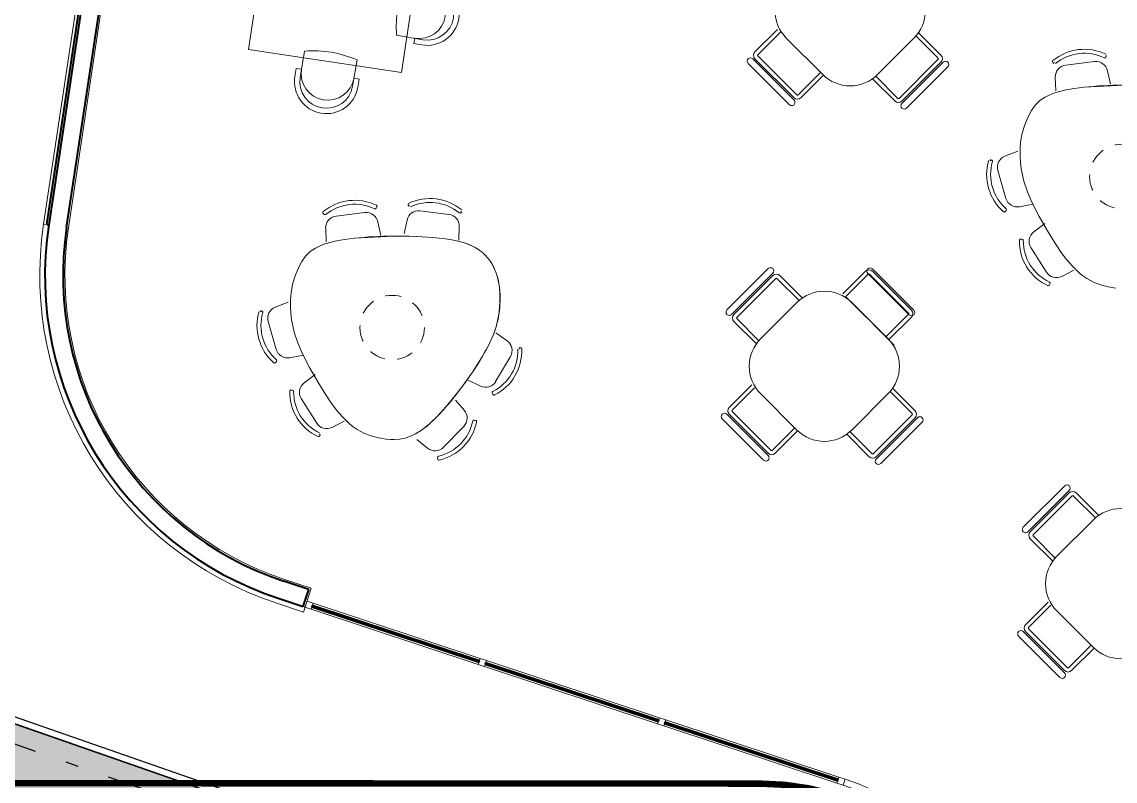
# Model space of a CAD drawing. Extents: x -14.2 to 52.3, y 3.7 to 90.9.
# Drawn here: x 15.87 to 24.35, y 14.6 to 20.49 of the extents above; entities that cross this region are included whole.
import ezdxf

# ---------------------------------------------------------------- set-up
doc = ezdxf.new("R2010")
doc.units = 0
for name, pattern in [('limpo_PINI-PSG-PE-0102-LAZ-R00$0$DASHDOT', [1, 0.5, -0.25, 0, -0.25]), ('limpo_PINI-PSG-PE-0102-LAZ-R00$0$HIDDEN', [0.375, 0.25, -0.125]), ('limpo_PINI-PSG-PE-0102-LAZ-R00$0$IMPORT-HIDDEN2 _2_', [187.5, 125, -62.5])]:
    doc.linetypes.add(name, pattern=pattern)
for name, color, linetype in [('FOR_CONTROL', 2, 'Continuous'), ('limpo_PINI-PSG-PE-0102-LAZ-R00$0$PA_EXTE_3', 3, 'Continuous'), ('limpo_PINI-PSG-PE-0102-LAZ-R00$0$PA_PROJ_I', 2, 'limpo_PINI-PSG-PE-0102-LAZ-R00$0$DASHDOT'), ('limpo_PINI-PSG-PE-0102-LAZ-R00$0$PA_PROJ_S_AUX', 212, 'limpo_PINI-PSG-PE-0102-LAZ-R00$0$HIDDEN'), ('limpo_PINI-PSG-PE-0102-LAZ-R00$0$XR_ARQT', 7, 'Continuous'), ('XR_ARQT', 7, 'Continuous')]:
    doc.layers.add(name, color=color, linetype=linetype)
for name, color, linetype, lineweight in [('limpo_PINI-PSG-PE-0102-LAZ-R00$0$- LAYOUT', 135, 'Continuous', 5), ('limpo_PINI-PSG-PE-0102-LAZ-R00$0$A-GLAZ-CURT', 52, 'Continuous', 5), ('limpo_PINI-PSG-PE-0102-LAZ-R00$0$A-GLAZ-CWMG', 1, 'Continuous', 5), ('limpo_PINI-PSG-PE-0102-LAZ-R00$0$A-WALL', 1, 'Continuous', 5), ('limpo_PINI-PSG-PE-0102-LAZ-R00$0$A-WALL-FNSH', 1, 'Continuous', 40), ('limpo_PINI-PSG-PE-0102-LAZ-R00$0$ARQ_MOBILIÁRIO', 135, 'Continuous', 5), ('limpo_PINI-PSG-PE-0102-LAZ-R00$0$LAYOUT_AMB_LAZ_dwg', 8, 'Continuous', 5)]:
    doc.layers.add(name, color=color, linetype=linetype, lineweight=lineweight)
doc.layers.add('PA_VEGE_AUX2', color=6, linetype='Continuous', plot=False)
doc.layers.add('PA_VEGE_FOR_CLFL', color=7, linetype='Continuous', lineweight=0, true_color=0xb4ae97)

# ---------------------------------------------------------------- blocks, each defined once
blk = doc.blocks.new('limpo_PINI-PSG-PE-0102-LAZ-R00$0$Parede básica _ DAA_VID - CINZA 2 - ___-2875675-5PPE_008_LAZER__P_A_0_09_')
at = {"layer": 'limpo_PINI-PSG-PE-0102-LAZ-R00$0$A-WALL'}
for p, q in [((11007.2, -8620.1), (9711.1, -8190.8)), ((9726.8, -8143.3), (11022.9, -8572.7))]:
    blk.add_line(p, q, dxfattribs=at)
blk = doc.blocks.new('limpo_PINI-PSG-PE-0102-LAZ-R00$0$Parede básica _ DAA_VID - CINZA 2 - ___-2875677-5PPE_008_LAZER__P_A_0_09_')
at = {"layer": 'limpo_PINI-PSG-PE-0102-LAZ-R00$0$A-WALL'}
for p, q in [((12398.2, -9080.9), (11054.6, -8635.8)), ((11070.4, -8588.4), (12413.9, -9033.4))]:
    blk.add_line(p, q, dxfattribs=at)
blk = doc.blocks.new('limpo_PINI-PSG-PE-0102-LAZ-R00$0$Parede básica _ DAA_VID - CINZA 2 - ___-2875679-5PPE_008_LAZER__P_A_0_09_')
at = {"layer": 'limpo_PINI-PSG-PE-0102-LAZ-R00$0$A-WALL'}
for p, q in [((12461.4, -9049.1), (13805, -9494.2)), ((13789.3, -9541.7), (12445.7, -9096.6))]:
    blk.add_line(p, q, dxfattribs=at)
blk = doc.blocks.new('limpo_PINI-PSG-PE-0102-LAZ-R00$0$Montante retangular - 50 x 50-2873410-5PPE_008_LAZER__P_A_0_09_')
at = {"layer": 'limpo_PINI-PSG-PE-0102-LAZ-R00$0$A-GLAZ-CWMG', "lineweight": 15}
for p, q in [((-50, 25), (0, 25)), ((-50, -25), (-50, 25)), ((0, 25), (0, -25)), ((0, -25), (-50, -25))]:
    blk.add_line(p, q, dxfattribs=at)
blk = doc.blocks.new('limpo_PINI-PSG-PE-0102-LAZ-R00$0$Montante retangular - 50 x 50-2873411-5PPE_008_LAZER__P_A_0_09_')
at = {"layer": 'limpo_PINI-PSG-PE-0102-LAZ-R00$0$A-GLAZ-CWMG', "lineweight": 15}
for p, q in [((0, 25), (-50, 25)), ((-50, 25), (-50, -25)), ((0, -25), (0, 25)), ((-50, -25), (0, -25))]:
    blk.add_line(p, q, dxfattribs=at)
blk = doc.blocks.new('limpo_PINI-PSG-PE-0102-LAZ-R00$0$Montante retangular - 50 x 50-2434358-5PPE_008_LAZER__P_A_0_09_')
at = {"layer": 'limpo_PINI-PSG-PE-0102-LAZ-R00$0$A-GLAZ-CWMG', "lineweight": 15}
for p, q in [((-25, 25), (25, 25)), ((-25, -25), (-25, 25)), ((25, 25), (25, -25)), ((25, -25), (-25, -25))]:
    blk.add_line(p, q, dxfattribs=at)
blk = doc.blocks.new('limpo_PINI-PSG-PE-0102-LAZ-R00$0$Parede básica _ DAA_VID - CINZA 2 - ___-2434344-5PPE_008_LAZER__P_A_0_09_')
at = {"layer": 'limpo_PINI-PSG-PE-0102-LAZ-R00$0$A-WALL'}
for radius, start in [(2075, 23.95571), (2125, 24.00455)]:
    blk.add_arc((13184.3, -11527.1), radius, start, 71.67296, dxfattribs=at)
blk = doc.blocks.new('limpo_PINI-PSG-PE-0102-LAZ-R00$0$LAYOUT_AMB_LAZ_dwg-2867451-5PPE_008_LAZER__P_A_0_09_')
at = {"layer": 'limpo_PINI-PSG-PE-0102-LAZ-R00$0$- LAYOUT', "color": 9}
for p, q in [((32810.2, 14437), (32815.5, 14447.2)), ((32398.5, 14397.5), (32406.1, 14388.8)), ((32723, 14403.5), (32498.6, 14376.7)), ((32845.1, 14227.2), (32823.4, 14331.3)), ((32418, 14283), (32421.4, 14176.7)), ((32126, 13707.6), (32026.8, 13669.3)), ((31924.7, 13639.1), (31913.8, 13642.7)), ((31971.9, 13558.6), (32034.7, 13341.5)), ((27064.1, 13231.4), (26839.7, 13204.7)), ((27151.2, 13265), (27156.5, 13275.2)), ((27398.3, 13289.7), (27403.6, 13279.5)), ((27714.8, 13218), (27490.5, 13245.7)), ((27807.5, 13229.7), (27815.1, 13238.4)), ((32030.5, 13239.3), (32037.8, 13248.2)), ((32140.3, 13277.2), (32244.6, 13297.8)), ((26739.5, 13225.5), (26747.1, 13216.8)), ((27186.1, 13055.2), (27164.5, 13159.3)), ((27389.9, 13173.9), (27367.8, 13069.9)), ((32335.4, 13146.4), (32250.6, 13082.3)), ((26759.1, 13110.9), (26762.5, 13004.7)), ((27791.2, 13017.7), (27795.1, 13123.9)), ((27288.8, 13049.7), (27342.9, 13049.7)), ((32160.7, 13025.2), (32149.2, 13025.6)), ((27971.7, 12924.3), (27993.4, 12904.8)), ((32228.3, 12960.7), (32348.4, 12769.3)), ((32467.6, 12736.5), (32562.2, 12784.9)), ((32372.4, 12669.9), (32377, 12680.4)), ((26265.7, 12467.1), (26254.8, 12470.7)), ((26467, 12535.6), (26367.9, 12497.3)), ((26312.9, 12386.6), (26375.7, 12169.5)), ((28166.1, 12236.3), (28079.5, 12297.9)), ((26481.3, 12105.2), (26585.6, 12125.7)), ((28269.1, 12182.5), (28257.7, 12181.7)), ((26371.5, 12067.3), (26378.8, 12076.2)), ((28077.5, 11920.5), (28192, 12115.4)), ((26676.5, 11974.4), (26591.7, 11910.3)), ((27863.4, 11930), (27959.3, 11884.3)), ((26501.8, 11853.1), (26490.3, 11853.6)), ((26569.3, 11788.7), (26689.4, 11597.2)), ((28051.5, 11830.9), (28056.4, 11820.5)), ((27834.6, 11695.9), (27765.2, 11776.4)), ((27921.7, 11619.2), (27910.4, 11621.1)), ((26808.6, 11564.4), (26903.2, 11612.9)), ((27673.1, 11410.5), (27830.8, 11572.4)), ((26713.4, 11497.8), (26718, 11508.4)), ((27455.9, 11514.1), (27457.1, 11514.8)), ((27467.4, 11470.9), (27549.6, 11403.6)), ((27626.4, 11329.7), (27628.7, 11318.4))]:
    blk.add_line(p, q, dxfattribs=at)
at = {"layer": 'limpo_PINI-PSG-PE-0102-LAZ-R00$0$- LAYOUT', "color": 9, "flags": 128}
for points in [[(32411.8, 14160.9), (32452.3, 14171.8), (32489.8, 14181.5), (32411.8, 14160.9), (32374.3, 14146.5), (32338.5, 14128.5)], [(32640.4, 14205.2), (32947.8, 14221.7), (32867.1, 14219.8), (32826, 14218.4), (32785, 14216.5), (32749.2, 14214.3), (32713.4, 14211.6), (32640.4, 14205.2), (32565, 14195.3), (32489.8, 14181.5)], [(32338.5, 14128.5), (32298.3, 14100.5), (32262.8, 14064.7)], [(32262.8, 14064.7), (32233.1, 14023.8), (32203.7, 13970), (32180.7, 13913.3), (32161.5, 13847.8), (32149.2, 13780.7), (32144.4, 13725.2), (32144.2, 13669.5), (32147.3, 13620.7), (32153.4, 13572.1), (32162.4, 13524), (32174.3, 13476.6), (32201.8, 13393.9), (32235.9, 13313.8), (32293.8, 13200.7), (32357.1, 13090.7), (32406.1, 13010.1), (32458.3, 12930.8), (32502.1, 12871.4), (32550, 12815.3), (32602.8, 12764.6), (32631.2, 12741.9), (32661.2, 12721.4), (32713.4, 12693), (32768.9, 12670.9), (32826.9, 12655), (32886.4, 12645.4)], [(26752.8, 12988.8), (26793.3, 12999.8), (26830.9, 13009.5), (26752.8, 12988.8), (26715.3, 12974.5), (26679.5, 12956.5)], [(26981.5, 13033.2), (27288.8, 13049.7), (27208.1, 13047.8), (27167.1, 13046.4), (27126.1, 13044.5), (27090.3, 13042.3), (27054.5, 13039.6), (26981.5, 13033.2), (26906, 13023.2), (26830.9, 13009.5)], [(27466.4, 13046), (27342.9, 13049.7), (27406, 13047.9), (27466.4, 13046), (27589.6, 13038.2)], [(27687.8, 13028.7), (27589.6, 13038.2), (27639.9, 13033.5), (27687.8, 13028.7), (27736.7, 13021.3)], [(26603.9, 12892.7), (26574.1, 12851.8), (26544.8, 12798), (26521.8, 12741.3), (26502.5, 12675.8), (26490.2, 12608.6), (26485.5, 12553.2), (26485.2, 12497.5), (26488.3, 12448.7), (26494.4, 12400.1), (26503.5, 12352), (26515.3, 12304.6), (26542.8, 12221.9), (26577, 12141.8), (26634.8, 12028.7), (26698.2, 11918.7), (26747.2, 11838), (26799.3, 11758.8), (26843.1, 11699.4), (26891, 11643.3), (26943.8, 11592.6), (26972.3, 11569.9), (27002.3, 11549.4), (27054.4, 11521), (27109.9, 11498.9), (27167.9, 11483), (27227.5, 11473.4)], [(26679.5, 12956.5), (26639.4, 12928.5), (26603.9, 12892.7)], [(27972.5, 12923.8), (27949.2, 12941.3), (27924.3, 12956.9), (27897.4, 12971.3), (27948.3, 12941.8)], [(28067.6, 12796.8), (28047.3, 12835.7), (28022.9, 12871.9), (27994.2, 12904.4)], [(28022.1, 12872.3), (28046.5, 12836.1), (28066.8, 12797.2), (28083, 12756.4), (28097.4, 12704.9), (28106.4, 12652.3), (28110.7, 12599), (28111, 12545.5), (28108.1, 12494.9), (28102, 12444.6), (28092.8, 12395), (28080.2, 12346.2), (28059.7, 12286.8), (28034.8, 12228.9), (28006.4, 12172.5), (27975.4, 12117.4), (27897.5, 11993.3), (27812.7, 11874.3), (27743.1, 11785.3), (27669.9, 11699.3), (27602.9, 11628), (27567.2, 11594.5), (27529.4, 11563)], [(27494.8, 11537.8), (27530.6, 11563.7), (27548.2, 11577.8), (27567.2, 11594.5), (27580.9, 11606.5), (27612, 11636.6), (27641.9, 11667.8), (27671, 11699.8), (27689.6, 11721), (27708, 11742.4), (27726.2, 11764), (27744.1, 11785.8), (27761.8, 11807.8), (27779.3, 11829.9), (27796.6, 11852.2), (27813.6, 11874.7), (27835.4, 11904), (27856.8, 11933.6), (27877.8, 11963.5), (27898.4, 11993.6), (27918.6, 12024.1), (27938.3, 12054.9), (27957.5, 12086.1), (27976.3, 12117.6), (27992, 12145), (28007.2, 12172.7), (28021.7, 12200.7), (28035.6, 12229.1), (28048.5, 12257.8), (28060.5, 12286.8), (28071.3, 12316.3), (28080.9, 12346.2), (28087.6, 12370.4), (28093.5, 12394.9), (28098.6, 12419.7), (28102.8, 12444.6), (28106.2, 12469.6), (28108.8, 12494.8), (28110.6, 12520.1), (28111.7, 12545.4), (28112, 12572.1), (28111.4, 12598.9), (28109.8, 12625.5), (28107.2, 12652.1), (28103.3, 12678.4), (28098.2, 12704.6), (28091.7, 12730.5), (28083.8, 12756.1)], [(27291.3, 11470.2), (27227.5, 11473.4), (27260.8, 11471.5), (27291.3, 11470.2), (27333.7, 11473.3), (27375.2, 11481.3), (27416.4, 11495.2), (27455.9, 11514.1), (27493.6, 11537.1)]]:
    blk.add_lwpolyline(points, dxfattribs=at)
for points in [[(27762.1, 13016), (27736.7, 13021.3), (27785.4, 13011)], [(27871.2, 12983), (27842.4, 12994.1), (27785.4, 13011), (27815, 13002.7), (27842.4, 12994.1), (27897.4, 12971.3)]]:
    blk.add_lwpolyline(points, close=True, dxfattribs=at)
at = {"layer": 'limpo_PINI-PSG-PE-0102-LAZ-R00$0$- LAYOUT', "color": 9, "linetype": 'limpo_PINI-PSG-PE-0102-LAZ-R00$0$IMPORT-HIDDEN2 _2_'}
for centre in [(32933.6, 13511.5), (27274.6, 12339.5)]:
    blk.add_circle(centre, 250, dxfattribs=at)
at = {"layer": 'limpo_PINI-PSG-PE-0102-LAZ-R00$0$- LAYOUT', "color": 9}
for centre, radius, start, end in [((32643.3, 14117.6), 381.5, 63.87997, 129.71334), ((32643.3, 14117.6), 351, 63.92663, 129.66668), ((32801.7, 14441.4), 9.5, 243.92663, 63.98877), ((32405.6, 14403.7), 9.5, 129.71334, 309.39721), ((32509.5, 14285.9), 91.5, 96.79665, 181.82691), ((32733.9, 14312.6), 91.5, 11.76639, 96.79665), ((32059.8, 13584), 91.5, 111.10584, 196.1361), ((32266.9, 13526.3), 381.5, 163.21941, 229.05278), ((31921.7, 13630.1), 9.5, 343.26607, 164.25638), ((32266.9, 13526.3), 351, 163.26607, 229.00612), ((26984.4, 12945.6), 381.5, 63.87997, 129.71334), ((27569.1, 12959.5), 381.5, 50.05573, 115.8891), ((32122.6, 13366.9), 91.5, 196.1361, 281.16636), ((26746.7, 13231.7), 9.5, 129.71334, 221.177), ((26984.4, 12945.6), 351, 63.92663, 129.66668), ((27074.9, 13140.6), 91.5, 11.76639, 96.79665), ((27142.8, 13269.4), 9.5, 243.92663, 332.41631), ((27148.1, 13279.6), 9.5, 332.41631, 63.87997), ((27479.4, 13154.9), 91.5, 82.97242, 168.00268), ((27406.7, 13294.1), 9.5, 115.8891, 295.07326), ((27569.1, 12959.5), 351, 50.10239, 115.84244), ((27800.3, 13236), 9.5, 230.10239, 49.66482), ((32023.1, 13245.4), 9.5, 229.05278, 320.51644), ((32030.4, 13254.2), 9.5, 320.51644, 49.00612), ((26754.3, 13223.1), 9.5, 221.177, 309.66668), ((26850.5, 13113.9), 91.5, 96.79665, 181.82691), ((27703.7, 13127.2), 91.5, 357.94216, 82.97242), ((32305.8, 13009.3), 91.5, 127.06728, 212.09754), ((32520.8, 13010.8), 381.5, 179.18085, 245.01423), ((32148.9, 13016.1), 9.5, 87.7172, 179.18085), ((32160.4, 13015.7), 9.5, 359.22751, 87.7172), ((32520.8, 13010.8), 351, 179.22751, 244.96757), ((32425.9, 12817.9), 91.5, 212.09754, 297.1278), ((32363.7, 12673.7), 9.5, 245.01423, 336.47789), ((32368.3, 12684.2), 9.5, 336.47789, 64.96757), ((26607.9, 12354.3), 381.5, 163.21941, 229.05278), ((26262.7, 12458.1), 9.5, 343.26607, 164.25638), ((26400.8, 12412), 91.5, 111.10584, 196.1361), ((26607.9, 12354.3), 351, 163.26607, 229.00612), ((28113.1, 12161.7), 91.5, 329.56391, 54.59417), ((26463.6, 12194.9), 91.5, 196.1361, 281.16636), ((27898.2, 12157), 351, 296.69389, 2.43394), ((27898.2, 12157), 381.5, 296.64723, 2.4806), ((28269.8, 12173.1), 9.5, 2.4806, 183.34649), ((26364.2, 12073.3), 9.5, 229.05278, 320.51644), ((26371.5, 12082.2), 9.5, 320.51644, 49.00612), ((26646.8, 11837.3), 91.5, 127.06728, 212.09754), ((27998.7, 11966.9), 91.5, 244.53366, 329.56391), ((26489.9, 11844.1), 9.5, 87.7172, 179.18085), ((26861.8, 11838.8), 381.5, 179.18085, 245.01423), ((26501.4, 11843.6), 9.5, 359.22751, 87.7172), ((26861.8, 11838.8), 351, 179.22751, 244.96757), ((28060.1, 11834.9), 9.5, 116.69389, 205.18357), ((28065, 11824.5), 9.5, 205.18357, 296.64723), ((27765.3, 11636.2), 91.5, 315.73968, 40.76994), ((27908.8, 11611.8), 9.5, 80.12003, 168.60971), ((27920.1, 11609.8), 9.5, 348.65637, 80.12003), ((26766.9, 11645.9), 91.5, 212.09754, 297.1278), ((27555.4, 11683), 351, 282.86965, 348.60971), ((27555.4, 11683), 381.5, 282.82299, 348.65637), ((26704.7, 11501.6), 9.5, 245.01423, 63.98877), ((27607.6, 11474.4), 91.5, 230.70942, 315.73968), ((27635.7, 11331.5), 9.5, 102.86965, 191.35934), ((27638, 11320.3), 9.5, 191.35934, 282.82299)]:
    blk.add_arc(centre, radius, start, end, dxfattribs=at)
at = {"layer": 'limpo_PINI-PSG-PE-0102-LAZ-R00$0$ARQ_MOBILIÁRIO', "color": 9}
for p, q in [((27309.1, 14608), (27512.5, 14573.8)), ((30263.5, 14654), (30088.6, 14479.1)), ((30285.8, 14631.7), (30110.9, 14456.8)), ((30614.6, 14302.9), (30331.8, 14585.7)), ((31038.9, 14302.9), (31321.7, 14585.7)), ((31509.1, 14430.2), (31334.2, 14605.1)), ((26595.8, 14484.9), (26561.5, 14281.4)), ((26968.4, 14212.9), (27002.7, 14416.4)), ((30391.6, 14104.9), (30070.8, 14425.7)), ((30088.6, 14425.7), (30391.6, 14122.7)), ((30110.9, 14447.9), (30413.8, 14145)), ((31206.1, 14118.4), (31509.1, 14421.3)), ((30035.2, 14390), (30355.9, 14069.3)), ((31228.4, 14096.1), (31531.3, 14399)), ((31549.1, 14399), (31228.4, 14078.3)), ((31264, 14042.6), (31584.8, 14363.4)), ((30422.7, 14145), (30597.6, 14319.9)), ((31000.1, 14271), (31175, 14096.1)), ((31022.3, 14293.3), (31197.2, 14118.4)), ((29871.3, 12476.1), (30192.1, 12796.8)), ((30227.7, 12761.2), (29907, 12440.4)), ((29924.8, 12440.4), (30227.7, 12743.3)), ((29947.1, 12418.2), (30250, 12721.1)), ((30258.9, 12721.1), (30433.8, 12546.2)), ((30770.4, 12602), (30945.3, 12776.9)), ((30792.7, 12579.8), (30967.6, 12754.6)), ((31284.2, 12438.6), (30963.4, 12759.4)), ((30976.5, 12754.6), (31279.4, 12451.7)), ((30998.8, 12776.9), (31301.7, 12474)), ((30999.1, 12795), (31319.8, 12474.3)), ((31121.5, 12250.9), (30791.2, 12581.3)), ((30131.6, 12250.9), (30414.4, 12533.8)), ((30838.7, 12533.8), (31169.1, 12203.4)), ((30099.7, 12212.1), (29924.8, 12387)), ((30121.9, 12234.4), (29947.1, 12409.2)), ((31279.4, 12442.8), (31104.5, 12267.9)), ((30063.3, 11894.9), (29888.4, 11720)), ((30085.6, 11872.6), (29910.7, 11697.8)), ((30414.4, 11543.8), (30131.6, 11826.6)), ((30838.7, 11543.8), (31121.5, 11826.7)), ((31308.9, 11671.1), (31134, 11846)), ((29835, 11630.9), (30155.7, 11310.2)), ((30191.4, 11345.8), (29870.6, 11666.6)), ((29888.4, 11666.6), (30191.4, 11363.7)), ((29910.7, 11688.8), (30213.6, 11385.9)), ((31005.9, 11359.3), (31308.9, 11662.2)), ((31028.2, 11337), (31331.1, 11639.9)), ((31348.9, 11639.9), (31028.2, 11319.2)), ((30222.5, 11385.9), (30397.4, 11560.8)), ((30822.1, 11534.2), (30997, 11359.3)), ((31063.8, 11283.5), (31384.6, 11604.3)), ((30799.9, 11511.9), (30974.8, 11337)), ((32169.8, 10789.4), (32490.5, 11110.1)), ((32526.2, 11074.5), (32205.4, 10753.8)), ((32223.2, 10753.8), (32526.2, 11056.7)), ((32245.5, 10731.5), (32548.4, 11034.4)), ((32557.3, 11034.4), (32732.2, 10859.5)), ((32430, 10564.3), (32712.9, 10847.1)), ((32398.1, 10525.4), (32223.2, 10700.3)), ((32420.4, 10547.7), (32245.5, 10722.6)), ((32361.8, 10208.3), (32186.9, 10033.4)), ((32384, 10186), (32209.1, 10011.1)), ((32712.9, 9857.2), (32430, 10140)), ((32133.4, 9944.3), (32454.2, 9623.5)), ((32489.8, 9659.2), (32169.1, 9979.9)), ((32186.9, 9979.9), (32489.8, 9677)), ((32209.1, 10002.2), (32512.1, 9699.3)), ((32521, 9699.3), (32695.9, 9874.2))]:
    blk.add_line(p, q, dxfattribs=at)
at = {"layer": 'limpo_PINI-PSG-PE-0102-LAZ-R00$0$ARQ_MOBILIÁRIO', "color": 9, "flags": 128}
blk.add_lwpolyline([(26605.1, 17463.2), (27791.8, 17285.2), (27346.8, 14318.4), (26160.1, 14496.4)], close=True, dxfattribs=at)
for points in [[(27505.7, 14533.1), (27443.4, 14543.6), (27450.2, 14584.3)], [(31356.4, 14627.4), (31531.3, 14452.5), (31356.4, 14627.4)], [(26520.8, 14288.3), (26531.3, 14350.6), (26572, 14343.7)], [(26978.9, 14275.2), (27019.6, 14268.4), (27009.1, 14206.1)], [(30619.9, 14297.6), (30445, 14122.7), (30619.9, 14297.6)], [(30456.1, 12568.5), (30281.2, 12743.3), (30456.1, 12568.5)], [(31126.8, 12245.6), (31301.7, 12420.5), (31126.8, 12245.6)], [(31156.2, 11868.3), (31331.1, 11693.4), (31156.2, 11868.3)], [(30419.7, 11538.5), (30244.8, 11363.7), (30419.7, 11538.5)], [(32754.5, 10881.8), (32579.6, 11056.7), (32754.5, 10881.8)], [(32718.1, 9851.9), (32543.3, 9677), (32718.1, 9851.9)]]:
    blk.add_lwpolyline(points, dxfattribs=at)
at = {"layer": 'limpo_PINI-PSG-PE-0102-LAZ-R00$0$ARQ_MOBILIÁRIO', "color": 9}
for centre, radius, start, end in [((28157.6, 14674.4), 851.1, 156.41385, 184.47134), ((27546.8, 14777.2), 247.6, 260.44259, 80.44259), ((30543.9, 14797.9), 300, 134.99359, 225.00364), ((31109.6, 14797.9), 300, 315, 45), ((27483.1, 14787.9), 206.3, 260.82955, 80.05564), ((27546.8, 14777.2), 206.3, 260.44259, 80.44259), ((26662.1, 13636.4), 851.1, 66.41385, 94.47134), ((30053, 14407.8), 25.2, 45.00085, 225.00085), ((30115.4, 14452.4), 37.8, 135.00085, 225.00085), ((30115.4, 14452.4), 6.3, 135.00084, 225.00084), ((31504.6, 14425.8), 6.3, 315.00086, 45.00086), ((31504.6, 14425.8), 37.8, 315.00085, 45.00085), ((26775.7, 14310.8), 206.3, 170.82955, 350.05564), ((31567, 14381.2), 25.2, 315.00085, 135.00085), ((26765, 14247.2), 247.6, 170.44259, 350.44259), ((26765, 14247.2), 206.3, 170.44259, 350.44259), ((30826.8, 14515), 300, 224.99636, 315.00641), ((30373.7, 14087.1), 25.2, 225.00085, 45.00085), ((30418.3, 14149.5), 37.8, 225.00085, 315.00085), ((30418.3, 14149.5), 6.3, 225.00086, 315.00086), ((31201.7, 14122.8), 37.8, 225.00085, 315.00085), ((31201.7, 14122.8), 6.3, 225.00085, 315.00085), ((31246.2, 14060.5), 25.2, 135.00085, 315.00085), ((30209.9, 12779), 25.2, 314.99915, 134.99915), ((30254.4, 12716.6), 37.8, 44.99915, 134.99915), ((30254.4, 12716.6), 6.3, 44.99915, 134.99915), ((30972, 12750.2), 37.8, 44.99915, 134.99915), ((30981.2, 12777.2), 25.2, 44.99915, 224.99915), ((30972, 12750.2), 6.3, 44.99916, 134.99916), ((30626.6, 12321.6), 300, 45, 135), ((29889.1, 12458.2), 25.2, 134.99915, 314.99915), ((31302, 12456.5), 25.2, 224.99915, 44.99915), ((31275, 12447.3), 37.8, 314.99915, 44.99915), ((29951.5, 12413.7), 37.8, 134.99915, 224.99915), ((29951.5, 12413.7), 6.3, 134.99915, 224.99915), ((31275, 12447.3), 6.3, 314.99915, 44.99915), ((30343.7, 12038.8), 300, 134.99359, 225.00364), ((30909.4, 12038.8), 300, 315, 45), ((29915.2, 11693.3), 37.8, 135.00085, 225.00085), ((29852.8, 11648.8), 25.2, 45.00085, 225.00085), ((29915.2, 11693.3), 6.3, 135.00084, 225.00084), ((31304.4, 11666.7), 6.3, 315.00086, 45.00086), ((31304.4, 11666.7), 37.8, 315.00085, 45.00085), ((31366.8, 11622.1), 25.2, 315.00085, 135.00085), ((30626.6, 11755.9), 300, 224.99636, 315.00641), ((30218.1, 11390.4), 37.8, 225.00085, 315.00085), ((30218.1, 11390.4), 6.3, 225.00086, 315.00086), ((30173.5, 11328), 25.2, 225.00085, 45.00085), ((31001.5, 11363.7), 37.8, 225.00085, 315.00085), ((31001.5, 11363.7), 6.3, 225.00085, 315.00085), ((31046, 11301.4), 25.2, 135.00085, 315.00085), ((32508.3, 11092.3), 25.2, 314.99915, 134.99915), ((32552.9, 11030), 37.8, 44.99915, 134.99915), ((32552.9, 11030), 6.3, 44.99915, 134.99915), ((32925, 10635), 300, 45, 135), ((32187.6, 10771.6), 25.2, 134.99915, 314.99915), ((32250, 10727), 37.8, 134.99915, 224.99915), ((32250, 10727), 6.3, 134.99915, 224.99915), ((32642.2, 10352.1), 300, 134.99359, 225.00364), ((32213.6, 10006.6), 37.8, 135.00085, 225.00085), ((32213.6, 10006.6), 6.3, 135.00084, 225.00084), ((32151.2, 9962.1), 25.2, 45.00085, 225.00085), ((32925, 10069.3), 300, 224.99636, 315.00641), ((32516.5, 9703.7), 37.8, 225.00085, 315.00085), ((32516.5, 9703.7), 6.3, 225.00086, 315.00086), ((32472, 9641.4), 25.2, 225.00085, 45.00085)]:
    blk.add_arc(centre, radius, start, end, dxfattribs=at)
blk = doc.blocks.new('limpo_PINI-PSG-PE-0102-LAZ-R00$0$A$C745163c0')
at = {"layer": 'limpo_PINI-PSG-PE-0102-LAZ-R00$0$A-WALL', "color": 170, "lineweight": 40}
for p, q in [((1981.2, -2691.6), (3088, 4686.5)), ((3106.5, 4709), (1996, -2693.8)), ((2134.5, -2714.6), (3245, 4688.2)), ((1981.2, -2691.6), (1996, -2693.8)), ((4013.4, -5522.5), (3820.7, -5458.6)), ((3776.7, -5591.5), (3969.4, -5655.3)), ((3969.4, -5655.3), (4013.4, -5522.5)), ((4040.5, -5647.3), (4037.4, -5656.8)), ((4037.4, -5656.8), (5333.5, -6086.1)), ((5336.6, -6076.6), (4040.5, -5647.3)), ((5333.5, -6086.1), (5336.6, -6076.6)), ((5384.1, -6092.4), (5380.9, -6101.9)), ((5380.9, -6101.9), (6724.5, -6546.9)), ((6727.7, -6537.4), (5384.1, -6092.4)), ((6724.5, -6546.9), (6727.7, -6537.4)), ((6775.1, -6553.1), (6772, -6562.6)), ((6772, -6562.6), (8115.5, -7007.7)), ((8118.7, -6998.2), (6775.1, -6553.1)), ((8115.5, -7007.7), (8118.7, -6998.2))]:
    blk.add_line(p, q, dxfattribs=at)
at = {"layer": 'limpo_PINI-PSG-PE-0102-LAZ-R00$0$A-WALL', "color": 50}
for p, q in [((1956.5, -2687.9), (1981.2, -2691.6)), ((3969.4, -5655.3), (3983.6, -5660.1))]:
    blk.add_line(p, q, dxfattribs=at)
at = {"layer": 'limpo_PINI-PSG-PE-0102-LAZ-R00$0$A-WALL', "color": 170, "lineweight": 40}
for radius in [2640, 2500]:
    blk.add_arc((4606.8, -3085.4), radius, 171.46859, 251.67296, dxfattribs=at)
at = {"layer": 'limpo_PINI-PSG-PE-0102-LAZ-R00$0$A-WALL-FNSH', "lineweight": 5}
for p, q in [((3067, 4714.9), (1956.5, -2687.9)), ((2149.3, -2716.8), (3259.8, 4686)), ((4032.3, -5512.9), (3825.4, -5444.4)), ((3971, -5698), (4032.3, -5512.9)), ((3764.1, -5629.5), (3971, -5698))]:
    blk.add_line(p, q, dxfattribs=at)
for radius in [2680, 2640, 2500, 2485]:
    blk.add_arc((4606.8, -3085.4), radius, 171.46859, 251.67296, dxfattribs=at)
at = {"layer": 'limpo_PINI-PSG-PE-0102-LAZ-R00$0$A-GLAZ-CURT'}
for name in ['limpo_PINI-PSG-PE-0102-LAZ-R00$0$Parede básica _ DAA_VID - CINZA 2 - ___-2875675-5PPE_008_LAZER__P_A_0_09_', 'limpo_PINI-PSG-PE-0102-LAZ-R00$0$Parede básica _ DAA_VID - CINZA 2 - ___-2875677-5PPE_008_LAZER__P_A_0_09_', 'limpo_PINI-PSG-PE-0102-LAZ-R00$0$Parede básica _ DAA_VID - CINZA 2 - ___-2875679-5PPE_008_LAZER__P_A_0_09_', 'limpo_PINI-PSG-PE-0102-LAZ-R00$0$Parede básica _ DAA_VID - CINZA 2 - ___-2434344-5PPE_008_LAZER__P_A_0_09_']:
    blk.add_blockref(name, (-5680, 2515), dxfattribs=at)
at = {"layer": 'limpo_PINI-PSG-PE-0102-LAZ-R00$0$A-GLAZ-CWMG', "extrusion": (0, 0, -1), "rotation": 18.32703801090941}
for name, p in [('limpo_PINI-PSG-PE-0102-LAZ-R00$0$Montante retangular - 50 x 50-2873410-5PPE_008_LAZER__P_A_0_09_', (-3991.5, -5636.3)), ('limpo_PINI-PSG-PE-0102-LAZ-R00$0$Montante retangular - 50 x 50-2434358-5PPE_008_LAZER__P_A_0_09_', (-5358.8, -6089.2)), ('limpo_PINI-PSG-PE-0102-LAZ-R00$0$Montante retangular - 50 x 50-2434358-5PPE_008_LAZER__P_A_0_09_', (-6749.8, -6550))]:
    blk.add_blockref(name, p, dxfattribs=at)
at = {"layer": 'limpo_PINI-PSG-PE-0102-LAZ-R00$0$A-GLAZ-CWMG', "rotation": 341.6729619890906}
blk.add_blockref('limpo_PINI-PSG-PE-0102-LAZ-R00$0$Montante retangular - 50 x 50-2873411-5PPE_008_LAZER__P_A_0_09_', (8164.6, -7018.6), dxfattribs=at)
at = {"layer": 'limpo_PINI-PSG-PE-0102-LAZ-R00$0$LAYOUT_AMB_LAZ_dwg', "color": 9}
blk.add_blockref('limpo_PINI-PSG-PE-0102-LAZ-R00$0$LAYOUT_AMB_LAZ_dwg-2867451-5PPE_008_LAZER__P_A_0_09_', (-22615.1, -15829.6), dxfattribs=at)
blk = doc.blocks.new('limpo_PINI-PSG-PE-0102-LAZ-R00')
at = {"layer": 'limpo_PINI-PSG-PE-0102-LAZ-R00$0$XR_ARQT', "xscale": 0.001000000000038553, "yscale": 0.001000000000038553, "zscale": 0.001000000000038553}
blk.add_blockref('limpo_PINI-PSG-PE-0102-LAZ-R00$0$A$C745163c0', (14.124, 21.592), dxfattribs=at)
at = {"layer": 'limpo_PINI-PSG-PE-0102-LAZ-R00$0$PA_EXTE_3'}
blk.add_lwpolyline([(21.8542, 11.8212, 0.44409), (21.2774, 13.1882), (13.9011, 15.7612, 0.048648), (13.7125, 15.807), (13.4339, 15.807), (13.4339, 14.5672), (7.245, 14.5672, -0.354267), (6.0042, 15.6516), (5.5091, 20.0921), (4.7507, 14.1123), (5.4608, 14.1125), (16.4228, 14.1125), (16.4228, 13.2671), (19.2798, 12.0634, -0.38665), (19.8458, 10.8428), (18.9504, 8.5571), (19.6978, 8.5571, 0.291473), (20.6041, 9.1344)], format="xyb", close=True, dxfattribs=at)
blk.add_lwpolyline([(16.4228, 13.3214), (19.2992, 12.1095, -0.387133), (19.893, 10.8261), (19.0236, 8.6071), (19.6978, 8.6071, 0.291473), (20.5588, 9.1556), (21.8089, 11.8423, 0.444098), (21.2609, 13.141), (13.8847, 15.714, 0.047728), (13.7089, 15.757), (13.4339, 15.757)], format="xyb", dxfattribs=at)
at = {"layer": 'limpo_PINI-PSG-PE-0102-LAZ-R00$0$PA_PROJ_I'}
blk.add_line((21.2115, 12.9994), (13.8353, 15.5724), dxfattribs=at)
at = {"layer": 'limpo_PINI-PSG-PE-0102-LAZ-R00$0$PA_PROJ_S_AUX'}
blk.add_lwpolyline([(13.4339, 14.5672, 0.05, 0.05, 0), (21.6408, 14.562, 0.05, 0.05, -0.549162), (23.414, 11.7696, 0.05, 0.05, 0), (21.8955, 8.5327, 0.05, 0.05, 0.549369), (22.9095, 6.937, 0.05, 0.05, 0), (40.1376, 6.937, 0.05, 0.05, 0.372795), (41.6816, 8.274, 0.05, 0.05, 0), (43.4609, 19.7869, 0.05, 0.05, 0), (45.7356, 25.1364, 0.05, 0.05, 0.034181), (46.3603, 27.2114, 0.05, 0.05, 0.368315), (45.1626, 29.4847, 0.05, 0.05, 0.076494), (21.8264, 33.4515, 0.05, 0.05, 0.105248), (19.4187, 32.939, 0.05, 0.05, 0), (10.8328, 28.7025, 0.05, 0.05, 0.246748), (10.329, 27.7438, 0.05, 0.05, 0), (10.329, 27.565, 0, 0, 0)], format="xyseb", dxfattribs=at)

msp = doc.modelspace()

# ---------------------------------------------------------------- hatches: boundary and pattern name
at = {"layer": 'PA_VEGE_FOR_CLFL'}
h = msp.add_hatch(color=256, dxfattribs=at)
h.dxf.hatch_style = 1
edge = h.paths.add_edge_path()
edge.add_arc((13.5532, 14.7543), 1.0153, 70.77001, 80.97406)
edge.add_line((13.7125, 15.757), (13.4339, 15.757))
edge.add_line((13.4339, 15.757), (13.4339, 14.5603))
edge.add_line((13.4339, 14.5603), (14.7176, 14.1125))
edge.add_line((14.7176, 14.1125), (16.4228, 14.1125))
edge.add_line((16.4228, 14.1125), (16.4228, 13.3214))
edge.add_line((16.4228, 13.3214), (16.8949, 13.1224))
edge.add_arc((16.9054, 13.8895), 0.7672, 269.21652, 412.3235)
edge.add_line((17.3743, 14.4967), (13.8876, 15.713))

# ---------------------------------------------------------------- linework, layer by layer
at = {"layer": 'FOR_CONTROL'}
msp.add_lwpolyline([(13.8876, 15.713, 0.044553), (13.7125, 15.757), (13.4339, 15.757), (13.4339, 14.5603), (14.7176, 14.1125), (16.4228, 14.1125), (16.4228, 13.3214), (16.8949, 13.1224, 0.720606), (17.3743, 14.4967)], format="xyb", close=True, dxfattribs=at)
msp.add_lwpolyline([(13.8876, 15.713, 0.044553), (13.7125, 15.757), (13.4339, 15.757), (13.4339, 14.5603), (14.7176, 14.1125), (16.4228, 14.1125), (16.4228, 13.3214), (16.8949, 13.1224, 0.720606), (17.3743, 14.4967)], format="xyb", close=True, dxfattribs=at)
at = {"layer": 'PA_VEGE_AUX2'}
msp.add_lwpolyline([(21.8089, 11.8423, 0.444098), (21.2609, 13.141), (13.8847, 15.714, 0.043784), (13.7125, 15.757), (13.4339, 15.757), (13.4339, 14.5672), (7.245, 14.5672, -0.354267), (6.0042, 15.6516), (5.5091, 20.0921), (4.7507, 14.1123), (5.4608, 14.1125), (16.4228, 14.1125), (16.4228, 13.3214), (19.2992, 12.1095, -0.387133), (19.893, 10.8261), (19.0236, 8.6071), (19.7049, 8.6071, 0.289451), (20.5588, 9.1556)], format="xyb", close=True, dxfattribs=at)

# ---------------------------------------------------------------- next in the draw order: block references
at = {"layer": 'XR_ARQT'}
msp.add_blockref('limpo_PINI-PSG-PE-0102-LAZ-R00', (-0.0418, 0.017), dxfattribs=at)

doc.saveas('drawing.dxf')
